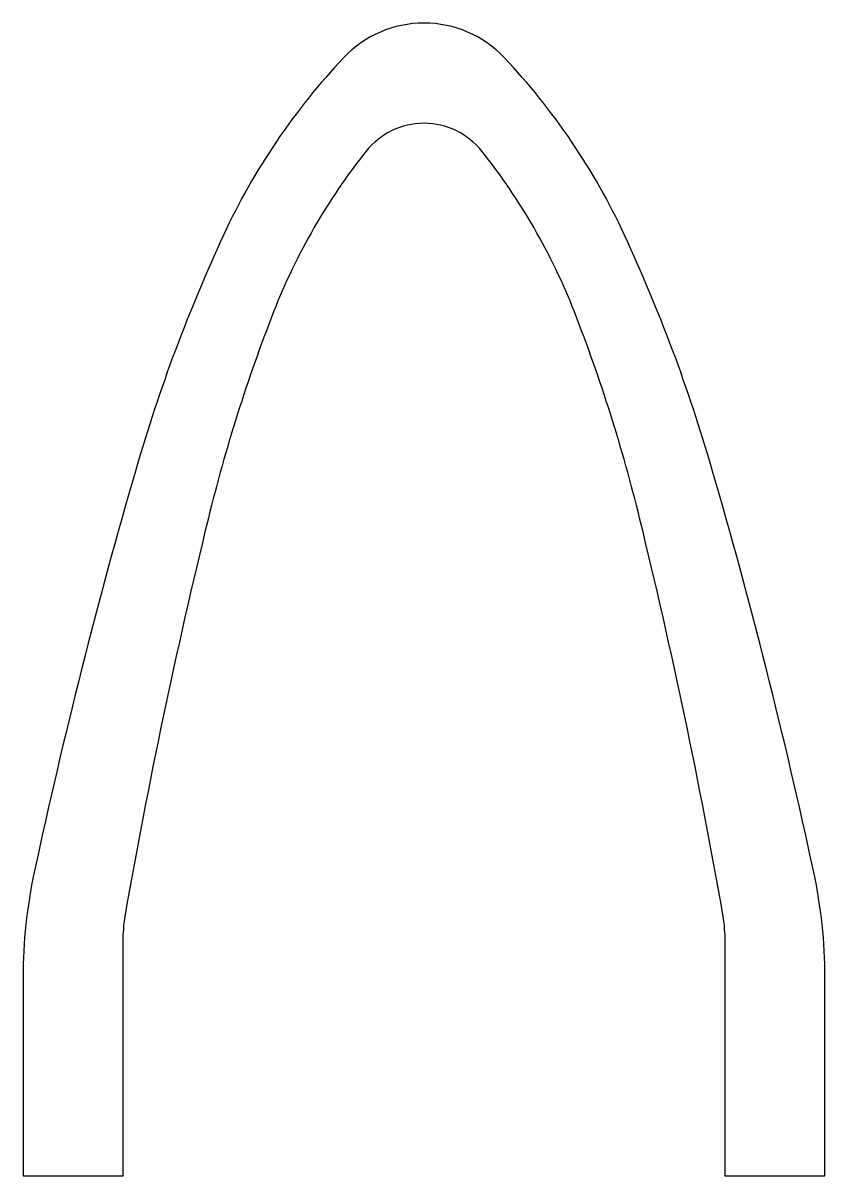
# Model space of a CAD drawing. Header units: metres. Extents: x 0 to 1600, y 0 to 2300.
import ezdxf

# ---------------------------------------------------------------- set-up
doc = ezdxf.new("R2010")
doc.units = ezdxf.units.M

msp = doc.modelspace()

# ---------------------------------------------------------------- linework, layer by layer
at = {"layer": 'PARAMETRIX'}
for p, q in [((200, 0), (200, 482.7264)), ((1400, 482.7264), (1400, 0)), ((0, 396.0756), (0, 0)), ((1600, 0), (1600, 396.0756)), ((0, 0), (200, 0)), ((1400, 0), (1600, 0))]:
    msp.add_line(p, q, dxfattribs=at)
for centre, radius, start, end in [((800, 2079.7488), 220.2512, 90, 136.6013), ((800, 2079.7488), 220.2512, 43.3987, 90), ((1604.3556, 1319.1408), 1327.2798, 136.6013, 155.1466), ((-4.3556, 1319.1408), 1327.2798, 24.8534, 43.3987), ((800, 1952.6469), 147.3531, 90, 141.415), ((800, 1952.6469), 147.3531, 38.585, 90), ((1649.7954, 1274.6293), 1234.487, 141.415, 158.6534), ((-49.7954, 1274.6293), 1234.487, 21.3466, 38.585), ((3394.0661, 490.1544), 3299.6597, 155.1466, 163.8021), ((-1794.0661, 490.1544), 3299.6597, 16.1979, 24.8534), ((3544.6709, 534.0713), 3268.9352, 158.6534, 166.2283), ((-1944.6709, 534.0713), 3268.9352, 13.7717, 21.3466), ((11469.5685, -1855.682), 11708.9812, 163.8021, 167.8619), ((-9869.5685, -1855.682), 11708.9812, 12.1381, 16.1979), ((12091.15, -1560.6642), 12068.3796, 166.2283, 170.0859), ((-10491.15, -1560.6642), 12068.3796, 9.9141, 13.7717), ((1000, 396.0756), 1000, 167.8619, 180), ((600, 396.0756), 1000, 0, 12.1381), ((400, 482.7264), 200, 170.0859, 180), ((1200, 482.7264), 200, 0, 9.9141)]:
    msp.add_arc(centre, radius, start, end, dxfattribs=at)

doc.saveas('drawing.dxf')
